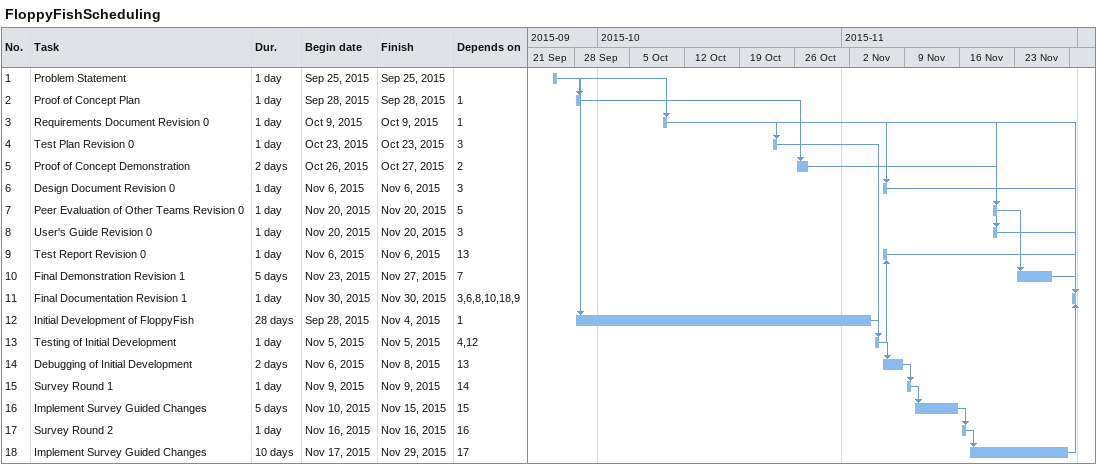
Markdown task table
FloppyFishScheduling

| ID | Task | Duration | Start | Finish | Predecessors |
|---|---|---|---|---|---|
| 1 | Problem Statement | 1d | 2015-09-25 | 2015-09-25 |  |
| 2 | Proof of Concept Plan | 1d | 2015-09-28 | 2015-09-28 | 1 |
| 3 | Requirements Document Revision 0 | 1d | 2015-10-09 | 2015-10-09 | 1 |
| 4 | Test Plan Revision 0 | 1d | 2015-10-23 | 2015-10-23 | 3 |
| 5 | Proof of Concept Demonstration | 2d | 2015-10-26 | 2015-10-27 | 2 |
| 6 | Design Document Revision 0 | 1d | 2015-11-06 | 2015-11-06 | 3 |
| 7 | Peer Evaluation of Other Teams Revision 0 | 1d | 2015-11-20 | 2015-11-20 | 5 |
| 8 | User's Guide Revision 0 | 1d | 2015-11-20 | 2015-11-20 | 3 |
| 9 | Test Report Revision 0 | 1d | 2015-11-06 | 2015-11-06 | 13 |
| 10 | Final Demonstration Revision 1 | 5d | 2015-11-23 | 2015-11-27 | 7 |
| 11 | Final Documentation Revision 1 | 1d | 2015-11-30 | 2015-11-30 | 3, 6, 8, 10, 18, 9 |
| 12 | Initial Development of FloppyFish | 28d | 2015-09-28 | 2015-11-04 | 1 |
| 13 | Testing of Initial Development | 1d | 2015-11-05 | 2015-11-05 | 4, 12 |
| 14 | Debugging of Initial Development | 2d | 2015-11-06 | 2015-11-08 | 13 |
| 15 | Survey Round 1 | 1d | 2015-11-09 | 2015-11-09 | 14 |
| 16 | Implement Survey Guided Changes | 5d | 2015-11-10 | 2015-11-15 | 15 |
| 17 | Survey Round 2 | 1d | 2015-11-16 | 2015-11-16 | 16 |
| 18 | Implement Survey Guided Changes | 10d | 2015-11-17 | 2015-11-29 | 17 |
